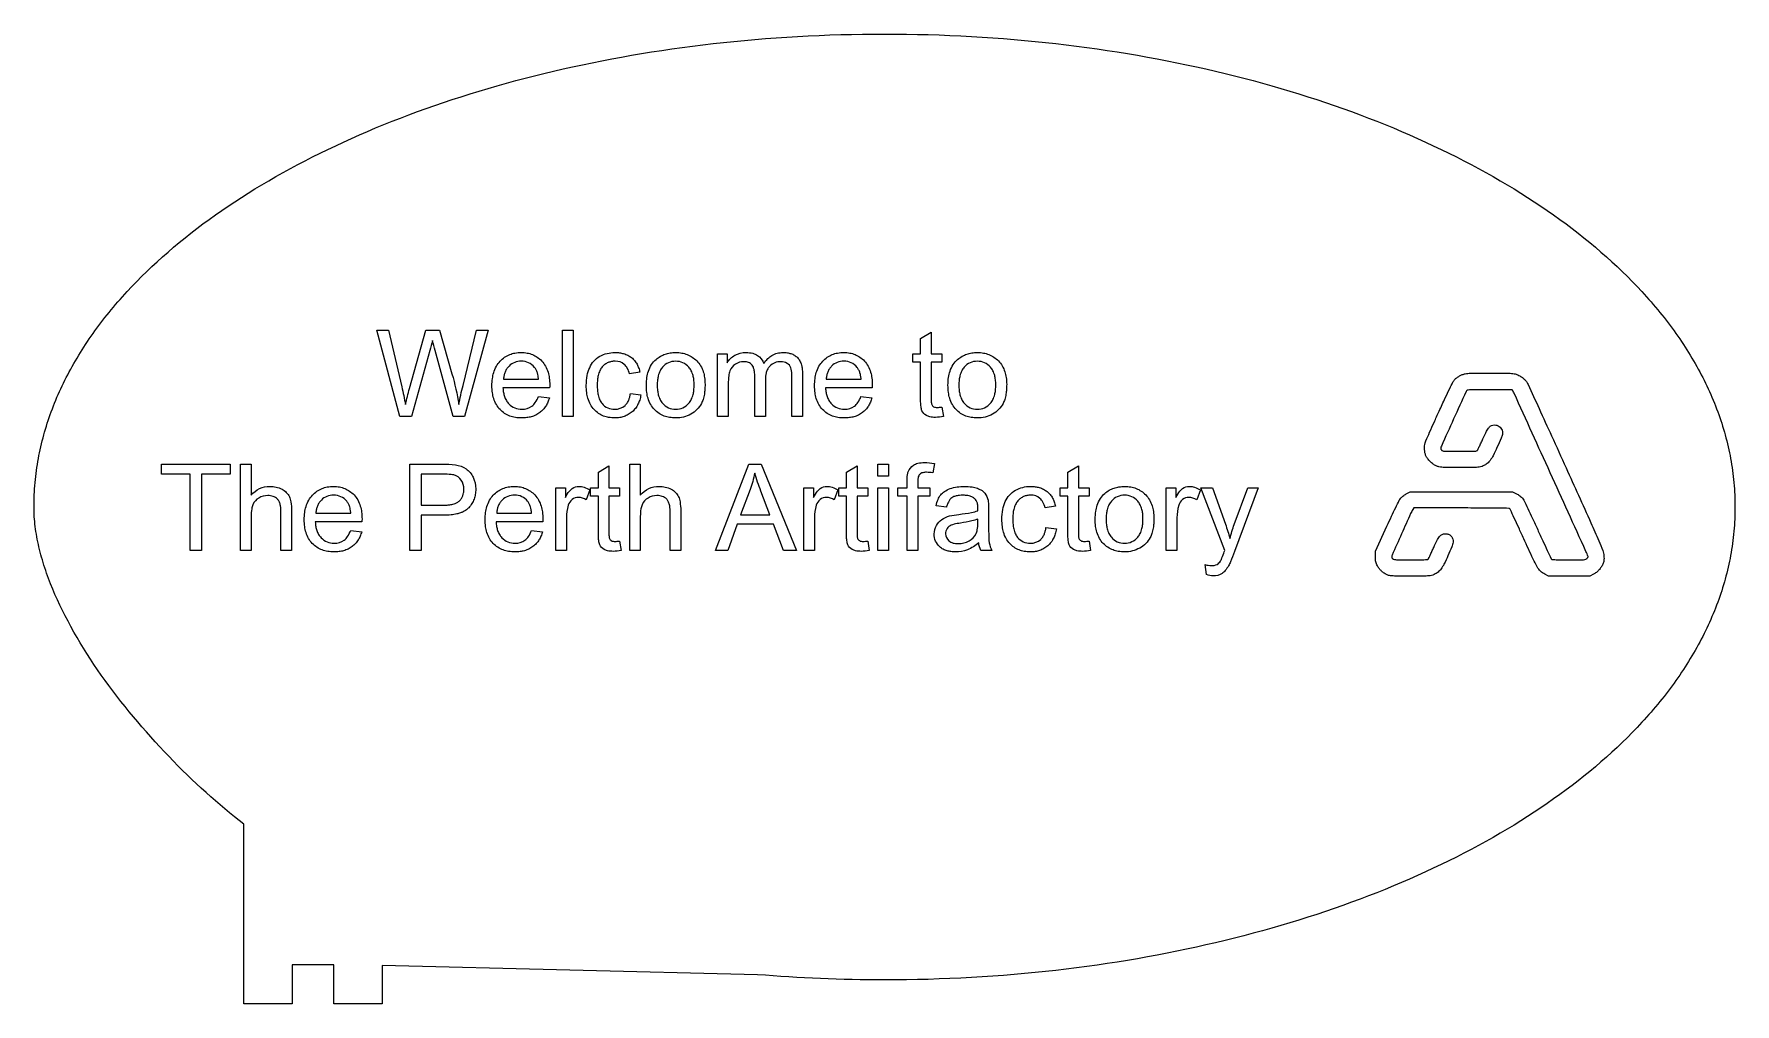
# Model space of a CAD drawing. Extents: x 2178 to 2669, y -281 to -1.
import ezdxf

# ---------------------------------------------------------------- set-up
doc = ezdxf.new("R2010")
doc.units = 0
doc.header["$MEASUREMENT"] = 0

msp = doc.modelspace()

# ---------------------------------------------------------------- linework, layer by layer
msp.add_lwpolyline([(2278.23, -270.34), (2278.23, -281.47), (2264.22, -281.47), (2264.22, -270.2), (2252.22, -270.2), (2252.22, -281.47), (2238.22, -281.47), (2238.22, -270.2), (2238.22, -270.2), (2238.22, -229.5), (2236.86, -228.44), (2235.5, -227.35), (2234.13, -226.24), (2232.77, -225.1), (2231.4, -223.94), (2230.03, -222.77), (2228.66, -221.56), (2227.3, -220.34), (2225.94, -219.1), (2224.58, -217.84), (2223.22, -216.56), (2221.87, -215.26), (2220.52, -213.94), (2219.18, -212.61), (2217.85, -211.26), (2216.52, -209.89), (2215.21, -208.51), (2213.9, -207.12), (2212.61, -205.71), (2211.32, -204.28), (2210.05, -202.85), (2208.78, -201.4), (2207.54, -199.94), (2206.3, -198.47), (2205.08, -196.99), (2203.88, -195.5), (2202.69, -194), (2201.52, -192.5), (2200.37, -190.98), (2199.24, -189.46), (2198.13, -187.93), (2197.03, -186.39), (2195.96, -184.85), (2194.91, -183.31), (2193.89, -181.76), (2192.88, -180.21), (2191.9, -178.65), (2190.95, -177.09), (2190.02, -175.53), (2189.12, -173.97), (2188.25, -172.41), (2187.4, -170.85), (2186.59, -169.29), (2185.8, -167.73), (2185.05, -166.18), (2184.32, -164.62), (2183.63, -163.07), (2182.97, -161.53), (2182.35, -159.99), (2182.05, -159.22), (2181.76, -158.45), (2181.48, -157.68), (2181.2, -156.92), (2180.94, -156.15), (2180.69, -155.39), (2180.44, -154.63), (2180.2, -153.88), (2179.98, -153.12), (2179.76, -152.37), (2179.55, -151.61), (2179.35, -150.86), (2179.17, -150.12), (2178.99, -149.37), (2178.82, -148.63), (2178.66, -147.89), (2178.51, -147.15), (2178.38, -146.41), (2178.25, -145.68), (2178.13, -144.95), (2178.03, -144.22), (2177.93, -143.5), (2177.85, -142.78), (2177.78, -142.06), (2177.71, -141.34), (2177.66, -140.63), (2177.62, -139.92), (2177.59, -139.22), (2177.58, -138.52), (2177.57, -137.82), (2177.58, -136.93), (2177.59, -136.05), (2177.62, -135.17), (2177.65, -134.29), (2177.7, -133.41), (2177.75, -132.53), (2177.82, -131.66), (2177.89, -130.78), (2177.97, -129.91), (2178.07, -129.04), (2178.17, -128.17), (2178.29, -127.3), (2178.41, -126.43), (2178.54, -125.57), (2178.69, -124.7), (2178.84, -123.84), (2179, -122.98), (2179.17, -122.12), (2179.35, -121.26), (2179.55, -120.41), (2179.75, -119.55), (2179.96, -118.7), (2180.17, -117.85), (2180.4, -117), (2180.64, -116.15), (2180.89, -115.31), (2181.14, -114.46), (2181.41, -113.62), (2181.69, -112.78), (2181.97, -111.94), (2182.26, -111.1), (2182.57, -110.27), (2182.88, -109.43), (2183.2, -108.6), (2183.53, -107.77), (2183.87, -106.94), (2184.21, -106.12), (2184.57, -105.29), (2184.94, -104.47), (2185.31, -103.65), (2185.69, -102.83), (2186.09, -102.02), (2186.49, -101.2), (2186.9, -100.39), (2187.32, -99.58), (2187.74, -98.77), (2188.18, -97.97), (2188.62, -97.17), (2189.08, -96.36), (2189.54, -95.56), (2190.01, -94.77), (2190.49, -93.97), (2190.98, -93.18), (2191.47, -92.39), (2191.98, -91.6), (2192.49, -90.81), (2193.01, -90.03), (2193.54, -89.25), (2194.08, -88.47), (2194.63, -87.69), (2195.18, -86.92), (2195.74, -86.14), (2196.31, -85.37), (2196.89, -84.61), (2197.48, -83.84), (2198.08, -83.08), (2198.68, -82.32), (2199.29, -81.56), (2199.91, -80.8), (2200.54, -80.05), (2201.17, -79.3), (2201.82, -78.55), (2202.47, -77.8), (2203.13, -77.06), (2203.8, -76.32), (2204.47, -75.58), (2205.84, -74.11), (2207.25, -72.66), (2208.68, -71.21), (2210.15, -69.77), (2211.64, -68.35), (2213.17, -66.93), (2214.72, -65.53), (2216.31, -64.13), (2217.92, -62.75), (2219.56, -61.38), (2221.24, -60.03), (2222.94, -58.68), (2224.66, -57.35), (2226.42, -56.02), (2228.2, -54.71), (2230.01, -53.42), (2231.85, -52.13), (2233.72, -50.86), (2235.61, -49.6), (2237.53, -48.35), (2239.48, -47.12), (2241.45, -45.9), (2243.44, -44.69), (2245.47, -43.5), (2247.52, -42.32), (2249.59, -41.15), (2251.69, -40), (2253.81, -38.86), (2255.96, -37.74), (2258.13, -36.62), (2260.32, -35.53), (2262.54, -34.45), (2264.79, -33.38), (2267.05, -32.33), (2269.34, -31.29), (2271.65, -30.27), (2273.98, -29.26), (2276.34, -28.27), (2278.72, -27.29), (2281.12, -26.33), (2283.54, -25.39), (2285.98, -24.46), (2288.44, -23.54), (2290.93, -22.65), (2293.43, -21.77), (2295.96, -20.9), (2298.5, -20.05), (2301.07, -19.22), (2303.65, -18.41), (2306.25, -17.61), (2308.88, -16.83), (2311.52, -16.07), (2314.18, -15.32), (2316.86, -14.59), (2319.55, -13.88), (2322.27, -13.19), (2325, -12.51), (2327.75, -11.85), (2330.51, -11.21), (2333.3, -10.59), (2336.1, -9.99), (2338.91, -9.41), (2341.75, -8.84), (2344.6, -8.29), (2347.46, -7.77), (2350.34, -7.26), (2353.23, -6.77), (2356.14, -6.3), (2359.07, -5.85), (2362.01, -5.41), (2364.96, -5), (2367.93, -4.61), (2370.91, -4.24), (2373.9, -3.89), (2376.91, -3.56), (2379.93, -3.25), (2382.97, -2.96), (2386.01, -2.69), (2389.07, -2.44), (2392.14, -2.21), (2395.22, -2), (2398.32, -1.82), (2401.42, -1.65), (2404.54, -1.51), (2407.67, -1.39), (2410.81, -1.29), (2413.95, -1.21), (2417.11, -1.16), (2420.28, -1.12), (2423.46, -1.11), (2426.64, -1.12), (2429.81, -1.16), (2432.96, -1.21), (2436.11, -1.29), (2439.25, -1.39), (2442.38, -1.51), (2445.49, -1.65), (2448.6, -1.82), (2451.69, -2), (2454.78, -2.21), (2457.85, -2.44), (2460.91, -2.69), (2463.95, -2.96), (2466.99, -3.25), (2470.01, -3.56), (2473.01, -3.89), (2476.01, -4.24), (2478.99, -4.61), (2481.96, -5), (2484.91, -5.41), (2487.85, -5.85), (2490.77, -6.3), (2493.68, -6.77), (2496.58, -7.26), (2499.46, -7.77), (2502.32, -8.29), (2505.17, -8.84), (2508, -9.41), (2510.82, -9.99), (2513.62, -10.59), (2516.4, -11.21), (2519.17, -11.85), (2521.92, -12.51), (2524.65, -13.19), (2527.37, -13.88), (2530.06, -14.59), (2532.74, -15.32), (2535.4, -16.07), (2538.04, -16.83), (2540.66, -17.61), (2543.27, -18.41), (2545.85, -19.22), (2548.42, -20.05), (2550.96, -20.9), (2553.49, -21.77), (2555.99, -22.65), (2558.47, -23.54), (2560.94, -24.46), (2563.38, -25.39), (2565.8, -26.33), (2568.2, -27.29), (2570.58, -28.27), (2572.93, -29.26), (2575.27, -30.27), (2577.58, -31.29), (2579.87, -32.33), (2582.13, -33.38), (2584.37, -34.45), (2586.59, -35.53), (2588.79, -36.62), (2590.96, -37.74), (2593.11, -38.86), (2595.23, -40), (2597.33, -41.15), (2599.4, -42.32), (2601.45, -43.5), (2603.47, -44.69), (2605.47, -45.9), (2607.44, -47.12), (2609.39, -48.35), (2611.31, -49.6), (2613.2, -50.86), (2615.06, -52.13), (2616.9, -53.42), (2618.71, -54.71), (2620.5, -56.02), (2622.25, -57.35), (2623.98, -58.68), (2625.68, -60.03), (2627.35, -61.38), (2629, -62.75), (2630.61, -64.13), (2632.19, -65.53), (2633.75, -66.93), (2635.27, -68.35), (2636.77, -69.77), (2638.24, -71.21), (2639.67, -72.66), (2641.07, -74.11), (2642.45, -75.58), (2643.12, -76.32), (2643.79, -77.06), (2644.45, -77.8), (2645.1, -78.55), (2645.74, -79.3), (2646.38, -80.05), (2647.01, -80.8), (2647.63, -81.56), (2648.24, -82.32), (2648.84, -83.08), (2649.44, -83.84), (2650.02, -84.61), (2650.6, -85.37), (2651.17, -86.14), (2651.74, -86.92), (2652.29, -87.69), (2652.84, -88.47), (2653.38, -89.25), (2653.91, -90.03), (2654.43, -90.81), (2654.94, -91.6), (2655.44, -92.39), (2655.94, -93.18), (2656.43, -93.97), (2656.91, -94.77), (2657.38, -95.56), (2657.84, -96.36), (2658.29, -97.17), (2658.74, -97.97), (2659.17, -98.77), (2659.6, -99.58), (2660.02, -100.39), (2660.43, -101.2), (2660.83, -102.02), (2661.22, -102.83), (2661.61, -103.65), (2661.98, -104.47), (2662.35, -105.29), (2662.7, -106.12), (2663.05, -106.94), (2663.39, -107.77), (2663.72, -108.6), (2664.04, -109.43), (2664.35, -110.27), (2664.65, -111.1), (2664.95, -111.94), (2665.23, -112.78), (2665.51, -113.62), (2665.77, -114.46), (2666.03, -115.31), (2666.28, -116.15), (2666.51, -117), (2666.74, -117.85), (2666.96, -118.7), (2667.17, -119.55), (2667.37, -120.41), (2667.56, -121.26), (2667.74, -122.12), (2667.92, -122.98), (2668.08, -123.84), (2668.23, -124.7), (2668.37, -125.57), (2668.51, -126.43), (2668.63, -127.3), (2668.74, -128.17), (2668.85, -129.04), (2668.94, -129.91), (2669.03, -130.78), (2669.1, -131.66), (2669.17, -132.53), (2669.22, -133.41), (2669.27, -134.29), (2669.3, -135.17), (2669.33, -136.05), (2669.34, -136.93), (2669.35, -137.82), (2669.34, -138.7), (2669.33, -139.59), (2669.3, -140.47), (2669.27, -141.35), (2669.22, -142.23), (2669.17, -143.1), (2669.1, -143.98), (2669.03, -144.85), (2668.94, -145.73), (2668.85, -146.6), (2668.74, -147.47), (2668.63, -148.34), (2668.51, -149.2), (2668.37, -150.07), (2668.23, -150.93), (2668.08, -151.8), (2667.92, -152.66), (2667.74, -153.52), (2667.56, -154.37), (2667.37, -155.23), (2667.17, -156.08), (2666.96, -156.94), (2666.74, -157.79), (2666.51, -158.64), (2666.28, -159.48), (2666.03, -160.33), (2665.77, -161.18), (2665.51, -162.02), (2665.23, -162.86), (2664.95, -163.7), (2664.65, -164.53), (2664.35, -165.37), (2664.04, -166.2), (2663.72, -167.03), (2663.39, -167.86), (2663.05, -168.69), (2662.7, -169.52), (2662.35, -170.34), (2661.98, -171.16), (2661.61, -171.98), (2661.22, -172.8), (2660.83, -173.62), (2660.43, -174.43), (2660.02, -175.24), (2659.6, -176.05), (2659.17, -176.86), (2658.74, -177.67), (2658.29, -178.47), (2657.84, -179.27), (2657.38, -180.07), (2656.91, -180.87), (2656.43, -181.66), (2655.94, -182.46), (2655.44, -183.25), (2654.94, -184.04), (2654.43, -184.82), (2653.91, -185.61), (2653.38, -186.39), (2652.84, -187.17), (2652.29, -187.95), (2651.74, -188.72), (2651.17, -189.49), (2650.6, -190.26), (2650.02, -191.03), (2649.44, -191.8), (2648.84, -192.56), (2648.24, -193.32), (2647.63, -194.08), (2647.01, -194.83), (2646.38, -195.59), (2645.74, -196.34), (2645.1, -197.09), (2644.45, -197.83), (2643.79, -198.58), (2643.12, -199.32), (2642.45, -200.05), (2641.07, -201.52), (2639.67, -202.98), (2638.24, -204.43), (2636.77, -205.87), (2635.27, -207.29), (2633.75, -208.71), (2632.19, -210.11), (2630.61, -211.5), (2629, -212.88), (2627.35, -214.25), (2625.68, -215.61), (2623.98, -216.96), (2622.25, -218.29), (2620.5, -219.61), (2618.71, -220.92), (2616.9, -222.22), (2615.06, -223.5), (2613.2, -224.78), (2611.31, -226.04), (2609.39, -227.28), (2607.44, -228.52), (2605.47, -229.74), (2603.47, -230.94), (2601.45, -232.14), (2599.4, -233.32), (2597.33, -234.48), (2595.23, -235.64), (2593.11, -236.78), (2590.96, -237.9), (2588.79, -239.01), (2586.59, -240.11), (2584.37, -241.19), (2582.13, -242.26), (2579.87, -243.31), (2577.58, -244.35), (2575.27, -245.37), (2572.93, -246.37), (2570.58, -247.37), (2568.2, -248.34), (2565.8, -249.3), (2563.38, -250.25), (2560.94, -251.18), (2558.47, -252.09), (2555.99, -252.99), (2553.49, -253.87), (2550.96, -254.73), (2548.42, -255.58), (2545.85, -256.41), (2543.27, -257.23), (2540.66, -258.03), (2538.04, -258.81), (2535.4, -259.57), (2532.74, -260.32), (2530.06, -261.04), (2527.37, -261.76), (2524.65, -262.45), (2521.92, -263.12), (2519.17, -263.78), (2516.4, -264.42), (2513.62, -265.04), (2510.82, -265.65), (2508, -266.23), (2505.17, -266.8), (2502.32, -267.34), (2499.46, -267.87), (2496.58, -268.38), (2493.68, -268.87), (2490.77, -269.34), (2487.85, -269.79), (2484.91, -270.22), (2481.96, -270.63), (2478.99, -271.02), (2476.01, -271.4), (2473.01, -271.75), (2470.01, -272.08), (2466.99, -272.39), (2463.95, -272.68), (2460.91, -272.95), (2457.85, -273.2), (2454.78, -273.43), (2451.69, -273.63), (2448.6, -273.82), (2445.49, -273.98), (2442.38, -274.13), (2439.25, -274.25), (2436.11, -274.35), (2432.96, -274.43), (2429.81, -274.48), (2426.64, -274.51), (2423.46, -274.53), (2421.12, -274.52), (2418.79, -274.5), (2416.47, -274.47), (2414.15, -274.43), (2411.84, -274.38), (2409.53, -274.31), (2407.22, -274.23), (2404.93, -274.14), (2402.64, -274.04), (2400.35, -273.93), (2398.07, -273.81), (2395.8, -273.67), (2393.53, -273.52), (2391.27, -273.36), (2389.02, -273.19), (2386.77, -273.01)], close=True)
at = {"flags": 128}
for points in [[(2283.34, -111.68), (2276.7, -86.68), (2280.1, -86.68), (2283.9, -103.07, -0.015324), (2284.96, -108.18, -0.004958), (2286.08, -103.56), (2290.84, -86.68), (2294.83, -86.68), (2298.41, -99.33, -0.033828), (2300.36, -108.18, -0.011397), (2301.6, -102.74), (2305.52, -86.68), (2308.85, -86.68), (2301.99, -111.68), (2298.8, -111.68), (2293.53, -92.63, -0.009393), (2292.75, -89.7, -0.0124), (2292.02, -92.63), (2286.71, -111.68)], [(2440.04, -108.93), (2440.48, -111.64, -0.05141), (2438.16, -111.92, -0.05034), (2436.54, -111.75, -0.080159), (2435.57, -111.39, -0.164862), (2434.27, -110, -0.058563), (2434.11, -109.45, -0.02671), (2433.95, -108.2, -0.010069), (2433.91, -107.43, -0.007445), (2433.9, -106.37), (2433.9, -95.96), (2431.65, -95.96), (2431.65, -93.57), (2433.9, -93.57), (2433.9, -89.08), (2436.95, -87.24), (2436.95, -93.57), (2440.04, -93.57), (2440.04, -95.96), (2436.95, -95.96), (2436.95, -106.55, 0.023921), (2437.01, -107.85, 0.07815), (2437.11, -108.23, 0.159908), (2437.64, -108.83, 0.133577), (2438.69, -109.05, 0.0339)], [(2323.39, -105.85), (2326.56, -106.24, -0.035076), (2326.11, -107.54, -0.039298), (2325.54, -108.63, -0.045064), (2324.74, -109.68, -0.045564), (2323.78, -110.55, -0.048987), (2322.65, -111.25, -0.045743), (2321.32, -111.75, -0.036115), (2320.07, -112, -0.031132), (2318.6, -112.09, -0.040434), (2316.73, -111.94, -0.047407), (2315.18, -111.53, -0.057316), (2313.63, -110.75, -0.057625), (2312.3, -109.64, -0.060232), (2311.24, -108.22, -0.055388), (2310.47, -106.45, -0.040816), (2310.11, -104.8, -0.03383), (2309.97, -102.78, -0.03296), (2310.11, -100.69, -0.03986), (2310.47, -98.99, -0.05477), (2311.25, -97.15, -0.060183), (2312.32, -95.68, -0.053698), (2313.64, -94.55, -0.056074), (2315.1, -93.76, -0.050798), (2316.63, -93.32, -0.044701), (2318.43, -93.16, -0.045313), (2320.18, -93.32, -0.051243), (2321.67, -93.75, -0.055804), (2323.08, -94.52, -0.053098), (2324.36, -95.63, -0.060268), (2325.41, -97.07, -0.05475), (2326.18, -98.88, -0.039732), (2326.53, -100.54, -0.032834), (2326.67, -102.59, -0.00714), (2326.65, -103.41), (2313.14, -103.41, 0.030252), (2313.3, -104.76, 0.036624), (2313.58, -105.85, 0.051603), (2314.13, -107.05, 0.058243), (2314.83, -107.98, 0.213524), (2318.62, -109.56, 0.164855), (2321.5, -108.68, 0.085833), (2322.49, -107.64, 0.061113)], [(2350, -105.04), (2353.02, -105.44, -0.035618), (2352.68, -106.9, -0.040787), (2352.19, -108.11, -0.048728), (2351.44, -109.32, -0.049949), (2350.49, -110.32, -0.047755), (2349.37, -111.11, -0.048455), (2348.15, -111.67, -0.043468), (2346.91, -111.98, -0.038887), (2345.48, -112.09, -0.043282), (2343.71, -111.93, -0.049855), (2342.22, -111.52, -0.056985), (2340.78, -110.75, -0.0555), (2339.5, -109.66, -0.061905), (2338.47, -108.23, -0.055098), (2337.72, -106.4, -0.038722), (2337.37, -104.75, -0.031702), (2337.24, -102.69, -0.046822), (2337.51, -99.82, -0.057291), (2338.22, -97.56, -0.168109), (2341.17, -94.26, -0.129153), (2345.5, -93.16, -0.03248), (2346.88, -93.25, -0.037729), (2348.04, -93.49, -0.047481), (2349.27, -93.98, -0.050408), (2350.32, -94.65, -0.050315), (2351.2, -95.51, -0.049302), (2351.91, -96.55, -0.04145), (2352.38, -97.61, -0.036208), (2352.73, -98.89), (2349.74, -99.35, 0.068376), (2349.1, -97.66, 0.091118), (2348.23, -96.6, 0.183631), (2345.62, -95.68, 0.048101), (2344.5, -95.79, 0.054242), (2343.54, -96.09, 0.057585), (2342.65, -96.6, 0.053723), (2341.85, -97.35, 0.069341), (2341.18, -98.36, 0.053796), (2340.67, -99.84, 0.031542), (2340.48, -101.05, 0.024752), (2340.4, -102.61, 0.023388), (2340.47, -104.17, 0.029954), (2340.66, -105.39, 0.05259), (2341.16, -106.89, 0.069691), (2341.8, -107.91, 0.231966), (2345.45, -109.56, 0.193933), (2348.46, -108.46, 0.058993), (2349.04, -107.79, 0.050705), (2349.52, -106.89, 0.034566), (2349.79, -106.07, 0.028285)], [(2354.61, -102.62, -0.035778), (2354.77, -100.35, -0.044582), (2355.19, -98.57, -0.064006), (2356.12, -96.64, -0.070173), (2357.4, -95.17, -0.047085), (2358.67, -94.27, -0.048024), (2360.06, -93.64, -0.043581), (2361.48, -93.29, -0.039186), (2363.1, -93.16, -0.043383), (2364.89, -93.31, -0.049276), (2366.41, -93.74, -0.054852), (2367.88, -94.51, -0.052992), (2369.2, -95.61, -0.059057), (2370.28, -97.02, -0.055581), (2371.06, -98.74, -0.042411), (2371.43, -100.37, -0.035484), (2371.57, -102.37, -0.018403), (2371.52, -103.92, -0.022426), (2371.37, -105.18, -0.03511), (2371, -106.72, -0.04466), (2370.52, -107.87, -0.150104), (2367.47, -110.98, -0.12905), (2363.1, -112.09, -0.042341), (2361.29, -111.93, -0.048661), (2359.76, -111.52, -0.055787), (2358.27, -110.75, -0.054638), (2356.95, -109.65, -0.062769), (2355.88, -108.21, -0.056355), (2355.1, -106.38, -0.039873), (2354.74, -104.71, -0.032626)], [(2375.2, -111.68), (2375.2, -93.57), (2377.94, -93.57), (2377.94, -96.11, -0.122589), (2380.21, -93.97, -0.132678), (2383.43, -93.16, -0.062084), (2385.38, -93.4, -0.082099), (2386.73, -93.99, -0.170219), (2388.55, -96.33, -0.050545), (2389.72, -94.93, -0.060287), (2390.93, -94, -0.068948), (2392.43, -93.38, -0.064381), (2394.14, -93.16, -0.035757), (2395.38, -93.25, -0.043338), (2396.38, -93.48, -0.058425), (2397.44, -93.97, -0.062643), (2398.29, -94.65, -0.068972), (2398.95, -95.56, -0.057811), (2399.45, -96.8, -0.036846), (2399.66, -97.87, -0.029296), (2399.74, -99.25), (2399.74, -111.68), (2396.68, -111.68), (2396.68, -100.27, 0.028024), (2396.58, -98.45, 0.060303), (2396.39, -97.62, 0.169776), (2395.3, -96.31, 0.14396), (2393.46, -95.82, 0.207911), (2390.29, -97.09, 0.072839), (2389.71, -97.87, 0.059046), (2389.27, -98.99, 0.035778), (2389.1, -99.94, 0.028064), (2389.03, -101.16), (2389.03, -111.68), (2385.96, -111.68), (2385.96, -99.91, 0.022487), (2385.92, -99.02, 0.028227), (2385.81, -98.32, 0.04695), (2385.55, -97.45, 0.060643), (2385.21, -96.84, 0.07565), (2384.74, -96.37, 0.070833), (2384.11, -96.03, 0.049336), (2383.52, -95.88, 0.039014), (2382.75, -95.82, 0.142454), (2380.36, -96.5, 0.16978), (2378.76, -98.5, 0.057638), (2378.43, -99.84, 0.032485), (2378.27, -102.28), (2378.27, -111.68)], [(2416.66, -105.85), (2419.84, -106.24, -0.035076), (2419.38, -107.54, -0.039298), (2418.81, -108.63, -0.045064), (2418.02, -109.68, -0.045564), (2417.06, -110.55, -0.048987), (2415.93, -111.25, -0.045743), (2414.6, -111.75, -0.036115), (2413.35, -112, -0.031132), (2411.87, -112.09, -0.040434), (2410, -111.94, -0.047407), (2408.46, -111.53, -0.057316), (2406.9, -110.75, -0.057625), (2405.57, -109.64, -0.060232), (2404.51, -108.22, -0.055388), (2403.74, -106.45, -0.040816), (2403.38, -104.8, -0.03383), (2403.24, -102.78, -0.03296), (2403.38, -100.69, -0.03986), (2403.75, -98.99, -0.05477), (2404.52, -97.15, -0.060183), (2405.6, -95.68, -0.053698), (2406.91, -94.55, -0.056074), (2408.37, -93.76, -0.050798), (2409.9, -93.32, -0.044701), (2411.7, -93.16, -0.045313), (2413.45, -93.32, -0.051243), (2414.94, -93.75, -0.055804), (2416.36, -94.52, -0.053098), (2417.64, -95.63, -0.060268), (2418.69, -97.07, -0.05475), (2419.45, -98.88, -0.039732), (2419.8, -100.54, -0.032834), (2419.94, -102.59, -0.00714), (2419.92, -103.41), (2406.42, -103.41, 0.030252), (2406.58, -104.76, 0.036624), (2406.86, -105.85, 0.051603), (2407.4, -107.05, 0.058243), (2408.1, -107.98, 0.213524), (2411.89, -109.56, 0.164855), (2414.77, -108.68, 0.085833), (2415.76, -107.64, 0.061113)], [(2441.81, -102.62, -0.035778), (2441.98, -100.35, -0.044582), (2442.4, -98.57, -0.064006), (2443.33, -96.64, -0.070173), (2444.61, -95.17, -0.047085), (2445.88, -94.27, -0.048024), (2447.27, -93.64, -0.043581), (2448.69, -93.29, -0.039186), (2450.31, -93.16, -0.043383), (2452.1, -93.31, -0.049276), (2453.62, -93.74, -0.054852), (2455.09, -94.51, -0.052992), (2456.41, -95.61, -0.059057), (2457.49, -97.02, -0.055581), (2458.26, -98.74, -0.042411), (2458.64, -100.37, -0.035484), (2458.78, -102.37, -0.018403), (2458.72, -103.92, -0.022426), (2458.57, -105.18, -0.03511), (2458.21, -106.72, -0.04466), (2457.73, -107.87, -0.150104), (2454.68, -110.98, -0.12905), (2450.31, -112.09, -0.042341), (2448.5, -111.93, -0.048661), (2446.97, -111.52, -0.055787), (2445.48, -110.75, -0.054638), (2444.16, -109.65, -0.062769), (2443.09, -108.21, -0.056355), (2442.31, -106.38, -0.039873), (2441.95, -104.71, -0.032626)], [(2313.31, -100.88), (2323.43, -100.88, 0.022857), (2323.29, -99.88, 0.028256), (2323.1, -99.08, 0.044728), (2322.72, -98.14, 0.055981), (2322.27, -97.46, 0.235334), (2318.46, -95.68, 0.204399), (2314.91, -97.1, 0.052165), (2314.25, -97.9, 0.051064), (2313.75, -98.84, 0.042485), (2313.47, -99.77, 0.036843)], [(2357.76, -102.62, 0.027213), (2357.84, -104.16, 0.034043), (2358.06, -105.37, 0.053682), (2358.58, -106.79, 0.065194), (2359.28, -107.83, 0.226569), (2363.1, -109.56, 0.227298), (2366.9, -107.82, 0.066212), (2367.6, -106.78, 0.053618), (2368.12, -105.32, 0.033253), (2368.34, -104.09, 0.026444), (2368.42, -102.52, 0.02854), (2368.33, -101.02, 0.035356), (2368.11, -99.83, 0.05362), (2367.59, -98.46, 0.063307), (2366.89, -97.43, 0.225718), (2363.1, -95.7, 0.225831), (2359.28, -97.42, 0.065583), (2358.58, -98.46, 0.053906), (2358.06, -99.88, 0.034061), (2357.84, -101.09, 0.027197)], [(2406.59, -100.88), (2416.7, -100.88, 0.022857), (2416.56, -99.88, 0.028256), (2416.37, -99.08, 0.044728), (2415.99, -98.14, 0.055981), (2415.54, -97.46, 0.235334), (2411.74, -95.68, 0.204399), (2408.18, -97.1, 0.052165), (2407.52, -97.9, 0.051064), (2407.03, -98.84, 0.042485), (2406.74, -99.77, 0.036843)], [(2444.97, -102.62, 0.027213), (2445.05, -104.16, 0.034043), (2445.27, -105.37, 0.053682), (2445.79, -106.79, 0.065194), (2446.49, -107.83, 0.226569), (2450.31, -109.56, 0.227298), (2454.11, -107.82, 0.066212), (2454.8, -106.78, 0.053618), (2455.33, -105.32, 0.033253), (2455.54, -104.09, 0.026444), (2455.63, -102.52, 0.02854), (2455.54, -101.02, 0.035356), (2455.32, -99.83, 0.05362), (2454.8, -98.46, 0.063307), (2454.1, -97.43, 0.225718), (2450.31, -95.7, 0.225831), (2446.49, -97.42, 0.065583), (2445.79, -98.46, 0.053906), (2445.27, -99.88, 0.034061), (2445.05, -101.09, 0.027197)], [(2237.28, -150.4), (2237.28, -125.4), (2240.35, -125.4), (2240.35, -134.37, -0.228945), (2245.77, -131.88, -0.124452), (2249.27, -132.67, -0.168482), (2251.39, -134.86, -0.068267), (2251.83, -136.31, -0.039089), (2252.03, -138.92), (2252.03, -150.4), (2248.96, -150.4), (2248.96, -138.92, 0.026824), (2248.91, -137.92, 0.03422), (2248.77, -137.15, 0.05731), (2248.42, -136.22, 0.071953), (2247.96, -135.57, 0.06178), (2247.38, -135.09, 0.058797), (2246.67, -134.75, 0.0449), (2245.98, -134.58, 0.037315), (2245.14, -134.52, 0.136224), (2242.58, -135.23, 0.165293), (2240.86, -137.15, 0.062054), (2240.51, -138.39, 0.037989), (2240.35, -140.49), (2240.35, -150.4)], [(2286.19, -150.4), (2286.19, -125.4), (2295.62, -125.4, -0.04191), (2299.42, -125.64, -0.110867), (2302.51, -126.8, -0.130101), (2304.52, -129.22, -0.115585), (2305.27, -132.63, -0.041924), (2305.14, -134.17, -0.046398), (2304.78, -135.53, -0.049764), (2304.15, -136.83, -0.047841), (2303.24, -138.03, -0.04845), (2302.56, -138.64, -0.042606), (2301.67, -139.18, -0.031052), (2300.84, -139.54, -0.026239), (2299.82, -139.84, -0.033364), (2298.15, -140.12, -0.025293), (2295.91, -140.23), (2289.5, -140.23), (2289.5, -150.4)], [(2346.88, -147.65), (2347.32, -150.36, -0.05141), (2345, -150.64, -0.05034), (2343.37, -150.47, -0.080159), (2342.41, -150.11, -0.164862), (2341.11, -148.72, -0.058563), (2340.95, -148.17, -0.02671), (2340.79, -146.92, -0.010069), (2340.75, -146.15, -0.007445), (2340.74, -145.09), (2340.74, -134.68), (2338.49, -134.68), (2338.49, -132.29), (2340.74, -132.29), (2340.74, -127.8), (2343.79, -125.96), (2343.79, -132.29), (2346.88, -132.29), (2346.88, -134.68), (2343.79, -134.68), (2343.79, -145.27, 0.023921), (2343.85, -146.57, 0.07815), (2343.95, -146.95, 0.159908), (2344.48, -147.55, 0.133577), (2345.53, -147.77, 0.0339)], [(2349.79, -150.4), (2349.79, -125.4), (2352.86, -125.4), (2352.86, -134.37, -0.228945), (2358.29, -131.88, -0.124452), (2361.78, -132.67, -0.168482), (2363.91, -134.86, -0.068267), (2364.34, -136.31, -0.039089), (2364.54, -138.92), (2364.54, -150.4), (2361.48, -150.4), (2361.48, -138.92, 0.026824), (2361.42, -137.92, 0.03422), (2361.28, -137.15, 0.05731), (2360.94, -136.22, 0.071953), (2360.48, -135.57, 0.06178), (2359.89, -135.09, 0.058797), (2359.18, -134.75, 0.0449), (2358.5, -134.58, 0.037315), (2357.66, -134.52, 0.136224), (2355.09, -135.23, 0.165293), (2353.37, -137.15, 0.062054), (2353.02, -138.39, 0.037989), (2352.86, -140.49), (2352.86, -150.4)], [(2418.61, -147.65), (2419.05, -150.36, -0.05141), (2416.73, -150.64, -0.05034), (2415.1, -150.47, -0.080159), (2414.14, -150.11, -0.164862), (2412.84, -148.72, -0.058563), (2412.68, -148.17, -0.02671), (2412.52, -146.92, -0.010069), (2412.48, -146.15, -0.007445), (2412.47, -145.09), (2412.47, -134.68), (2410.22, -134.68), (2410.22, -132.29), (2412.47, -132.29), (2412.47, -127.8), (2415.52, -125.96), (2415.52, -132.29), (2418.61, -132.29), (2418.61, -134.68), (2415.52, -134.68), (2415.52, -145.27, 0.023921), (2415.58, -146.57, 0.07815), (2415.68, -146.95, 0.159908), (2416.21, -147.55, 0.133577), (2417.26, -147.77, 0.0339)], [(2430, -150.4), (2430, -134.68), (2427.29, -134.68), (2427.29, -132.29), (2430, -132.29), (2430, -130.36, -0.029742), (2430.1, -128.55, -0.05791), (2430.32, -127.65, -0.162539), (2431.88, -125.71, -0.0886), (2433.07, -125.2, -0.058256), (2435.01, -124.97, -0.048053), (2437.88, -125.28), (2437.42, -127.96, 0.044154), (2435.61, -127.79, 0.026184), (2435.01, -127.82, 0.034042), (2434.56, -127.9, 0.060753), (2434, -128.11, 0.079253), (2433.63, -128.38, 0.086397), (2433.36, -128.77, 0.057678), (2433.15, -129.44, 0.027946), (2433.08, -129.94, 0.020994), (2433.05, -130.62), (2433.05, -132.29), (2436.58, -132.29), (2436.58, -134.68), (2433.05, -134.68), (2433.05, -150.4)], [(2482.6, -147.65), (2483.05, -150.36, -0.05141), (2480.73, -150.64, -0.05034), (2479.1, -150.47, -0.080159), (2478.13, -150.11, -0.164862), (2476.84, -148.72, -0.058563), (2476.67, -148.17, -0.02671), (2476.52, -146.92, -0.010069), (2476.48, -146.15, -0.007445), (2476.46, -145.09), (2476.46, -134.68), (2474.21, -134.68), (2474.21, -132.29), (2476.46, -132.29), (2476.46, -127.8), (2479.52, -125.96), (2479.52, -132.29), (2482.6, -132.29), (2482.6, -134.68), (2479.52, -134.68), (2479.52, -145.27, 0.023921), (2479.58, -146.57, 0.07815), (2479.68, -146.95, 0.159908), (2480.21, -147.55, 0.133577), (2481.26, -147.77, 0.0339)], [(2269.13, -144.57), (2272.3, -144.96, -0.035076), (2271.85, -146.26, -0.039298), (2271.28, -147.35, -0.045064), (2270.48, -148.4, -0.045564), (2269.52, -149.27, -0.048987), (2268.39, -149.97, -0.045743), (2267.06, -150.47, -0.036115), (2265.81, -150.72, -0.031132), (2264.34, -150.81, -0.040434), (2262.47, -150.66, -0.047407), (2260.92, -150.25, -0.057316), (2259.36, -149.47, -0.057625), (2258.03, -148.36, -0.060232), (2256.97, -146.94, -0.055388), (2256.21, -145.17, -0.040816), (2255.84, -143.52, -0.03383), (2255.71, -141.5, -0.03296), (2255.84, -139.41, -0.03986), (2256.21, -137.71, -0.05477), (2256.99, -135.87, -0.060183), (2258.06, -134.4, -0.053698), (2259.37, -133.27, -0.056074), (2260.84, -132.48, -0.050798), (2262.36, -132.04, -0.044701), (2264.16, -131.88, -0.045313), (2265.91, -132.04, -0.051243), (2267.4, -132.47, -0.055804), (2268.82, -133.24, -0.053098), (2270.1, -134.35, -0.060268), (2271.15, -135.79, -0.05475), (2271.91, -137.6, -0.039732), (2272.27, -139.26, -0.032834), (2272.4, -141.31, -0.00714), (2272.38, -142.13), (2258.88, -142.13, 0.030252), (2259.04, -143.48, 0.036624), (2259.32, -144.57, 0.051603), (2259.86, -145.77, 0.058243), (2260.57, -146.7, 0.213524), (2264.35, -148.28, 0.164855), (2267.23, -147.4, 0.085833), (2268.22, -146.36, 0.061113)], [(2289.5, -137.28), (2295.96, -137.28, 0.022503), (2297.32, -137.22, 0.029255), (2298.35, -137.07, 0.054442), (2299.67, -136.64, 0.075275), (2300.52, -136.09, 0.061389), (2301.13, -135.4, 0.060671), (2301.56, -134.56, 0.048715), (2301.78, -133.74, 0.04087), (2301.86, -132.73, 0.158845), (2301.07, -130.05, 0.17794), (2298.98, -128.57, 0.046942), (2298.14, -128.43, 0.017927), (2295.89, -128.35), (2289.5, -128.35)], [(2321.41, -144.57), (2324.58, -144.96, -0.035076), (2324.13, -146.26, -0.039298), (2323.56, -147.35, -0.045064), (2322.76, -148.4, -0.045564), (2321.8, -149.27, -0.048987), (2320.67, -149.97, -0.045743), (2319.34, -150.47, -0.036115), (2318.09, -150.72, -0.031132), (2316.62, -150.81, -0.040434), (2314.75, -150.66, -0.047407), (2313.2, -150.25, -0.057316), (2311.65, -149.47, -0.057625), (2310.32, -148.36, -0.060232), (2309.26, -146.94, -0.055388), (2308.49, -145.17, -0.040816), (2308.13, -143.52, -0.03383), (2307.99, -141.5, -0.03296), (2308.13, -139.41, -0.03986), (2308.49, -137.71, -0.05477), (2309.27, -135.87, -0.060183), (2310.34, -134.4, -0.053698), (2311.66, -133.27, -0.056074), (2313.12, -132.48, -0.050798), (2314.65, -132.04, -0.044701), (2316.45, -131.88, -0.045313), (2318.2, -132.04, -0.051243), (2319.69, -132.47, -0.055804), (2321.1, -133.24, -0.053098), (2322.38, -134.35, -0.060268), (2323.43, -135.79, -0.05475), (2324.19, -137.6, -0.039732), (2324.55, -139.26, -0.032834), (2324.68, -141.31, -0.00714), (2324.67, -142.13), (2311.16, -142.13, 0.030252), (2311.32, -143.48, 0.036624), (2311.6, -144.57, 0.051603), (2312.15, -145.77, 0.058243), (2312.85, -146.7, 0.213524), (2316.64, -148.28, 0.164855), (2319.52, -147.4, 0.085833), (2320.51, -146.36, 0.061113)], [(2328.43, -150.4), (2328.43, -132.29), (2331.19, -132.29), (2331.19, -135.03, -0.038365), (2332.37, -133.22, -0.078791), (2333.14, -132.49, -0.154959), (2335.11, -131.88, -0.076098), (2336.6, -132.11, -0.062339), (2338.27, -132.87), (2337.21, -135.72, 0.136082), (2334.96, -135.05, 0.16761), (2333.15, -135.66, 0.158775), (2332.01, -137.34, 0.076077), (2331.5, -140.92), (2331.5, -150.4)], [(2381.84, -140.13), (2390.32, -140.13), (2387.71, -133.21, -0.020028), (2385.93, -128.02, -0.038979), (2384.59, -132.8)], [(2400.16, -150.4), (2400.16, -132.29), (2402.92, -132.29), (2402.92, -135.03, -0.038365), (2404.11, -133.22, -0.078791), (2404.88, -132.49, -0.154959), (2406.85, -131.88, -0.076098), (2408.33, -132.11, -0.062339), (2410, -132.87), (2408.94, -135.72, 0.136082), (2406.69, -135.05, 0.16761), (2404.88, -135.66, 0.158775), (2403.74, -137.34, 0.076077), (2403.23, -140.92), (2403.23, -150.4)], [(2450.7, -148.16, -0.085223), (2447.42, -150.21, -0.091347), (2444.03, -150.81, -0.031032), (2442.68, -150.72, -0.037917), (2441.6, -150.5, -0.054293), (2440.39, -150.01, -0.061436), (2439.45, -149.35, -0.221007), (2437.84, -145.62, -0.128423), (2438.45, -143.19, -0.120074), (2440.04, -141.43, -0.0819), (2442.24, -140.42, -0.03157), (2444.97, -139.96, 0.018025), (2448.66, -139.39, 0.036377), (2450.45, -138.9, 0.004932), (2450.46, -138.1, 0.028744), (2450.42, -137.29, 0.037384), (2450.3, -136.68, 0.064807), (2449.99, -135.95, 0.081313), (2449.59, -135.46, 0.064241), (2448.89, -134.98, 0.05385), (2447.95, -134.63, 0.034956), (2447.13, -134.48, 0.028099), (2446.1, -134.42, 0.02131), (2445.16, -134.46, 0.027057), (2444.44, -134.56, 0.047139), (2443.52, -134.83, 0.063168), (2442.9, -135.18, 0.063614), (2442.39, -135.66, 0.051039), (2441.92, -136.39, 0.031614), (2441.63, -137.03, 0.02523), (2441.37, -137.86), (2438.37, -137.45, -0.049852), (2438.96, -135.61, -0.065326), (2439.72, -134.34, -0.077403), (2440.79, -133.35, -0.061647), (2442.43, -132.52, -0.086623), (2446.54, -131.88, -0.035965), (2448.83, -132.04, -0.054118), (2450.31, -132.42, -0.053071), (2451.66, -133.1, -0.077405), (2452.44, -133.8, -0.120668), (2453.4, -135.89, -0.034776), (2453.49, -136.68, -0.013542), (2453.55, -138.72), (2453.55, -142.81, 0.009051), (2453.63, -147.08, 0.033771), (2453.75, -148.22, 0.085102), (2454.52, -150.4), (2451.32, -150.4, -0.08971)], [(2470.15, -143.76), (2473.17, -144.16, -0.035618), (2472.83, -145.62, -0.040787), (2472.34, -146.83, -0.048728), (2471.59, -148.04, -0.049949), (2470.64, -149.04, -0.047755), (2469.53, -149.83, -0.048455), (2468.3, -150.39, -0.043468), (2467.06, -150.7, -0.038887), (2465.63, -150.81, -0.043282), (2463.86, -150.65, -0.049855), (2462.38, -150.24, -0.056985), (2460.93, -149.47, -0.0555), (2459.65, -148.38, -0.061905), (2458.62, -146.95, -0.055098), (2457.87, -145.12, -0.038722), (2457.53, -143.47, -0.031702), (2457.4, -141.41, -0.046822), (2457.67, -138.53, -0.057291), (2458.37, -136.28, -0.168109), (2461.33, -132.98, -0.129153), (2465.65, -131.88, -0.03248), (2467.03, -131.97, -0.037729), (2468.2, -132.21, -0.047481), (2469.43, -132.7, -0.050408), (2470.48, -133.37, -0.050315), (2471.36, -134.23, -0.049302), (2472.06, -135.27, -0.04145), (2472.54, -136.33, -0.036208), (2472.88, -137.61), (2469.9, -138.07, 0.068376), (2469.25, -136.38, 0.091118), (2468.39, -135.32, 0.183631), (2465.77, -134.4, 0.048101), (2464.65, -134.51, 0.054242), (2463.69, -134.81, 0.057585), (2462.81, -135.32, 0.053723), (2462, -136.06, 0.069341), (2461.34, -137.08, 0.053796), (2460.82, -138.56, 0.031542), (2460.63, -139.77, 0.024752), (2460.55, -141.33, 0.023388), (2460.62, -142.89, 0.029954), (2460.81, -144.11, 0.05259), (2461.31, -145.61, 0.069691), (2461.95, -146.63, 0.231966), (2465.6, -148.28, 0.193933), (2468.62, -147.18, 0.058993), (2469.19, -146.51, 0.050705), (2469.68, -145.61, 0.034566), (2469.95, -144.79, 0.028285)], [(2484.38, -141.34, -0.035778), (2484.54, -139.07, -0.044582), (2484.96, -137.29, -0.064006), (2485.89, -135.36, -0.070173), (2487.17, -133.89, -0.047085), (2488.44, -132.99, -0.048024), (2489.83, -132.36, -0.043581), (2491.25, -132.01, -0.039186), (2492.87, -131.88, -0.043383), (2494.66, -132.03, -0.049276), (2496.19, -132.46, -0.054852), (2497.66, -133.23, -0.052992), (2498.98, -134.33, -0.059057), (2500.05, -135.74, -0.055581), (2500.83, -137.46, -0.042411), (2501.2, -139.09, -0.035484), (2501.35, -141.09, -0.018403), (2501.29, -142.64, -0.022426), (2501.14, -143.9, -0.03511), (2500.77, -145.44, -0.04466), (2500.3, -146.59, -0.150104), (2497.24, -149.7, -0.12905), (2492.87, -150.81, -0.042341), (2491.06, -150.65, -0.048661), (2489.53, -150.24, -0.055787), (2488.04, -149.47, -0.054638), (2486.72, -148.37, -0.062769), (2485.65, -146.93, -0.056355), (2484.87, -145.1, -0.039873), (2484.51, -143.43, -0.032626)], [(2504.94, -150.4), (2504.94, -132.29), (2507.7, -132.29), (2507.7, -135.03, -0.038365), (2508.88, -133.22, -0.078791), (2509.65, -132.49, -0.154959), (2511.62, -131.88, -0.076098), (2513.11, -132.11, -0.062339), (2514.78, -132.87), (2513.72, -135.72, 0.136082), (2511.47, -135.05, 0.16761), (2509.66, -135.66, 0.158775), (2508.52, -137.34, 0.076077), (2508.01, -140.92), (2508.01, -150.4)], [(2516.54, -157.37), (2516.2, -154.49, 0.065241), (2517.96, -154.76, 0.126008), (2519.6, -154.42, 0.126353), (2520.6, -153.47, 0.043137), (2520.85, -152.99, 0.012059), (2521.54, -151.18, -0.009371), (2521.81, -150.43), (2514.94, -132.29), (2518.25, -132.29), (2522.02, -142.78, -0.02362), (2523.33, -146.97, -0.02614), (2524.59, -142.84), (2528.47, -132.29), (2531.53, -132.29), (2524.65, -150.71, -0.010304), (2523.48, -153.66, -0.025629), (2522.92, -154.81, -0.051484), (2521.97, -156.21, -0.070258), (2521.05, -157.04, -0.151283), (2518.52, -157.75, -0.082437)], [(2259.05, -139.6), (2269.16, -139.6, 0.022857), (2269.02, -138.6, 0.028256), (2268.83, -137.8, 0.044728), (2268.45, -136.86, 0.055981), (2268, -136.18, 0.235334), (2264.2, -134.4, 0.204399), (2260.64, -135.82, 0.052165), (2259.98, -136.62, 0.051064), (2259.49, -137.56, 0.042485), (2259.2, -138.49, 0.036843)], [(2311.33, -139.6), (2321.44, -139.6, 0.022857), (2321.31, -138.6, 0.028256), (2321.12, -137.8, 0.044728), (2320.73, -136.86, 0.055981), (2320.29, -136.18, 0.235334), (2316.48, -134.4, 0.204399), (2312.93, -135.82, 0.052165), (2312.27, -136.62, 0.051064), (2311.77, -137.56, 0.042485), (2311.49, -138.49, 0.036843)], [(2487.53, -141.34, 0.027213), (2487.62, -142.88, 0.034043), (2487.83, -144.09, 0.053682), (2488.36, -145.51, 0.065194), (2489.05, -146.55, 0.226569), (2492.87, -148.28, 0.227298), (2496.67, -146.54, 0.066212), (2497.37, -145.5, 0.053618), (2497.89, -144.04, 0.033253), (2498.11, -142.81, 0.026444), (2498.19, -141.24, 0.02854), (2498.11, -139.74, 0.035356), (2497.88, -138.55, 0.05362), (2497.36, -137.18, 0.063307), (2496.66, -136.15, 0.225718), (2492.87, -134.42, 0.225831), (2489.05, -136.14, 0.065583), (2488.36, -137.18, 0.053906), (2487.83, -138.6, 0.034061), (2487.62, -139.81, 0.027197)], [(2450.45, -141.31, -0.040078), (2448.74, -141.85, -0.021353), (2445.43, -142.47, 0.020564), (2443.56, -142.82, 0.046214), (2442.76, -143.08, 0.150264), (2441.54, -144.08, 0.148079), (2441.12, -145.54, 0.225905), (2442.05, -147.58, 0.062876), (2442.6, -147.96, 0.053516), (2443.33, -148.24, 0.035536), (2443.97, -148.36, 0.028746), (2444.77, -148.4, 0.130491), (2447.92, -147.63, 0.157484), (2449.95, -145.5, 0.071131), (2450.29, -144.43, 0.039956), (2450.45, -142.43)]]:
    msp.add_lwpolyline(points, format="xyb", close=True, dxfattribs=at)
for points in [[(2330.38, -111.68), (2330.38, -86.68), (2333.44, -86.68), (2333.44, -111.68)], [(2222.7, -150.4), (2222.7, -128.35), (2214.47, -128.35), (2214.47, -125.4), (2234.28, -125.4), (2234.28, -128.35), (2226.01, -128.35), (2226.01, -150.4)], [(2374.63, -150.4), (2384.23, -125.4), (2387.79, -125.4), (2398.02, -150.4), (2394.26, -150.4), (2391.34, -142.83), (2380.89, -142.83), (2378.14, -150.4)], [(2421.54, -128.93), (2421.54, -125.4), (2424.61, -125.4), (2424.61, -128.93)], [(2421.54, -150.4), (2421.54, -132.29), (2424.61, -132.29), (2424.61, -150.4)]]:
    msp.add_lwpolyline(points, close=True, dxfattribs=at)
msp.add_lwpolyline([(2605.52, -99.31, -0.056728), (2606.58, -99.64, -0.043768), (2607.64, -100.22, -0.044632), (2608.55, -100.95, -0.069407), (2609.17, -101.75, -0.023999), (2609.53, -102.44, -0.000124), (2612.71, -109.37, -0.000556), (2616.32, -117.28, -0.000352), (2620.52, -126.51, -0.000273), (2627.71, -142.38, -0.0047), (2630.01, -147.59, -0.012777), (2631.13, -150.38, -0.074503), (2631.45, -151.93, -0.012686), (2631.48, -152.74, -0.033014), (2631.44, -153.33, -0.041044), (2631.34, -153.82, -0.031817), (2631.15, -154.34, -0.042755), (2630.66, -155.23, -0.040869), (2630.03, -156.03, -0.040875), (2629.27, -156.72, -0.042797), (2628.42, -157.27), (2627.4, -157.81), (2621.4, -157.81), (2615.4, -157.81), (2614.4, -157.27, -0.070577), (2613.15, -156.36, -0.065858), (2612.17, -155.12, -0.025489), (2610.98, -152.86, -0.002255), (2608.29, -147, 0.000923), (2606.82, -143.78, 0.001459), (2605.54, -141.01, 0.000323), (2604.41, -138.6, 0.064083), (2604.27, -138.37, 0.215884), (2603.96, -138.22, 0.002168), (2601.4, -138.16, 0.004035), (2597.56, -138.12, 0.000694), (2590.28, -138.11), (2576.51, -138.11), (2576.22, -138.56, 0.038105), (2575.58, -139.72, 0.000841), (2572.96, -145.57, 0.000335), (2570.21, -151.73, 0.10508), (2570.1, -152.25, 0.219554), (2570.32, -152.72, 0.138224), (2570.88, -152.98, 0.036473), (2572.13, -153.09, 0.002764), (2575.52, -153.11, 0.002398), (2577.94, -153.09, 0.009755), (2579.42, -153.05, 0.00883), (2580.41, -152.99, 0.203711), (2580.66, -152.86, 0.057873), (2580.78, -152.66, 0.001635), (2581.21, -151.77, 0.003314), (2581.7, -150.71, 0.00227), (2582.25, -149.51, -0.010986), (2583.36, -147.19, -0.06996), (2584.1, -146.12, -0.139466), (2584.87, -145.65, -0.095163), (2585.89, -145.57, -0.031763), (2586.35, -145.65, -0.056331), (2586.71, -145.78, -0.058345), (2587.03, -145.98, -0.036799), (2587.34, -146.29, -0.110076), (2587.8, -147.1, -0.116131), (2587.85, -148.01, -0.05435), (2587.47, -149.35, -0.008299), (2586.37, -151.91, -0.010406), (2585.22, -154.33, -0.042811), (2584.38, -155.71, -0.065846), (2583.51, -156.61, -0.053927), (2582.38, -157.32, -0.051773), (2581.61, -157.61, -0.045102), (2580.77, -157.74, -0.016328), (2579.35, -157.8, -0.001218), (2575.5, -157.81, -0.001642), (2572.13, -157.79, -0.011364), (2570.48, -157.75, -0.02294), (2569.48, -157.65, -0.070356), (2568.83, -157.46, -0.038039), (2567.96, -156.98, -0.040465), (2567.19, -156.38, -0.040916), (2566.53, -155.68, -0.040717), (2565.99, -154.87, -0.022016), (2565.67, -154.23, -0.050881), (2565.5, -153.71, -0.043027), (2565.43, -153.13, -0.012081), (2565.41, -152.21), (2565.42, -150.61), (2568.74, -143.33, -0.002635), (2570.06, -140.5, -0.003749), (2571.26, -137.99, -0.002117), (2572.29, -135.89, -0.054495), (2572.64, -135.36, -0.037308), (2572.93, -135.04, -0.017127), (2573.36, -134.67, -0.016853), (2573.84, -134.32, -0.022342), (2574.31, -134.03), (2575.4, -133.41), (2590.2, -133.41), (2605, -133.41), (2606.15, -133.97, -0.02582), (2606.63, -134.24, -0.019307), (2607.13, -134.58, -0.019636), (2607.58, -134.94, -0.04151), (2607.89, -135.26, -0.05799), (2608.26, -135.82, -0.001883), (2609.44, -138.24, -0.003594), (2610.8, -141.12, -0.002487), (2612.31, -144.39, 0.001591), (2613.78, -147.62, 0.002552), (2615.07, -150.37, 0.000478), (2616.21, -152.78, 0.141014), (2616.36, -152.95, 0.132996), (2616.56, -153.01, 0.001567), (2617.95, -153.06, 0.004608), (2619.56, -153.09, 0.002978), (2621.42, -153.1, 0.001548), (2624.4, -153.1, 0.017395), (2625.58, -153.05, 0.046381), (2626.22, -152.94, 0.144674), (2626.59, -152.71, 0.042986), (2626.72, -152.54, 0.047245), (2626.82, -152.36, 0.052729), (2626.86, -152.19, 0.134021), (2626.85, -152.06, 0.014385), (2626.27, -150.67, 0.000026), (2615.96, -127.98, 0.000011), (2605.48, -104.91, 0.035381), (2605.18, -104.36), (2604.89, -103.91), (2598.55, -103.91, 0.002402), (2596.1, -103.92, 0.00377), (2593.99, -103.96, 0.001058), (2592.16, -104.01, 0.134807), (2591.94, -104.07, 0.145557), (2591.59, -104.48, 0.000284), (2588, -112.38, 0.000375), (2584.45, -120.21, 0.106549), (2584.3, -120.91, 0.088576), (2584.33, -121.07, 0.057684), (2584.41, -121.24, 0.055876), (2584.54, -121.39, 0.068172), (2584.69, -121.5, 0.122039), (2585.54, -121.72, 0.002613), (2589.9, -121.72, 0.001679), (2594.38, -121.68, 0.220091), (2594.86, -121.45, 0.058755), (2594.99, -121.25, 0.001754), (2595.43, -120.36, 0.00347), (2595.93, -119.3, 0.002386), (2596.49, -118.1, -0.009434), (2597.55, -115.87, -0.057796), (2598.25, -114.8, -0.11705), (2598.94, -114.29, -0.102183), (2599.82, -114.11, -0.073823), (2600.52, -114.21, -0.079479), (2601.15, -114.51, -0.07712), (2601.66, -115, -0.064174), (2602.03, -115.65, -0.081556), (2602.18, -116.29, -0.091172), (2602.11, -116.91, -0.030775), (2601.75, -117.89, -0.002054), (2600.54, -120.6, -0.01008), (2599.4, -123, -0.043613), (2598.57, -124.34, -0.067376), (2597.72, -125.21, -0.051293), (2596.59, -125.92, -0.051152), (2595.82, -126.21, -0.045439), (2594.98, -126.34, -0.016577), (2593.58, -126.4, -0.00125), (2589.8, -126.41, -0.001319), (2586.07, -126.4, -0.015917), (2584.64, -126.34, -0.041622), (2583.76, -126.21, -0.047357), (2582.96, -125.93, -0.053313), (2582.09, -125.42, -0.035178), (2581.2, -124.67, -0.035524), (2580.45, -123.81, -0.063751), (2579.99, -123.01, -0.047937), (2579.72, -122.13, -0.035472), (2579.58, -121.13, -0.035946), (2579.59, -120.14, -0.056337), (2579.76, -119.31, -0.02638), (2579.99, -118.68, -0.000873), (2581.07, -116.23, -0.001661), (2582.35, -113.35, -0.001155), (2583.82, -110.11, -0.001991), (2585.59, -106.25, -0.005759), (2586.86, -103.59, -0.005733), (2587.8, -101.73, -0.063597), (2588.28, -101.04, -0.041599), (2588.93, -100.44, -0.03986), (2589.67, -99.94, -0.039514), (2590.5, -99.56, -0.039304), (2591.37, -99.31, -0.046781), (2592.92, -99.15, -0.002008), (2598.43, -99.13, -0.00207), (2603.92, -99.15, -0.044889)], format="xyb", close=True)

doc.saveas('drawing.dxf')
